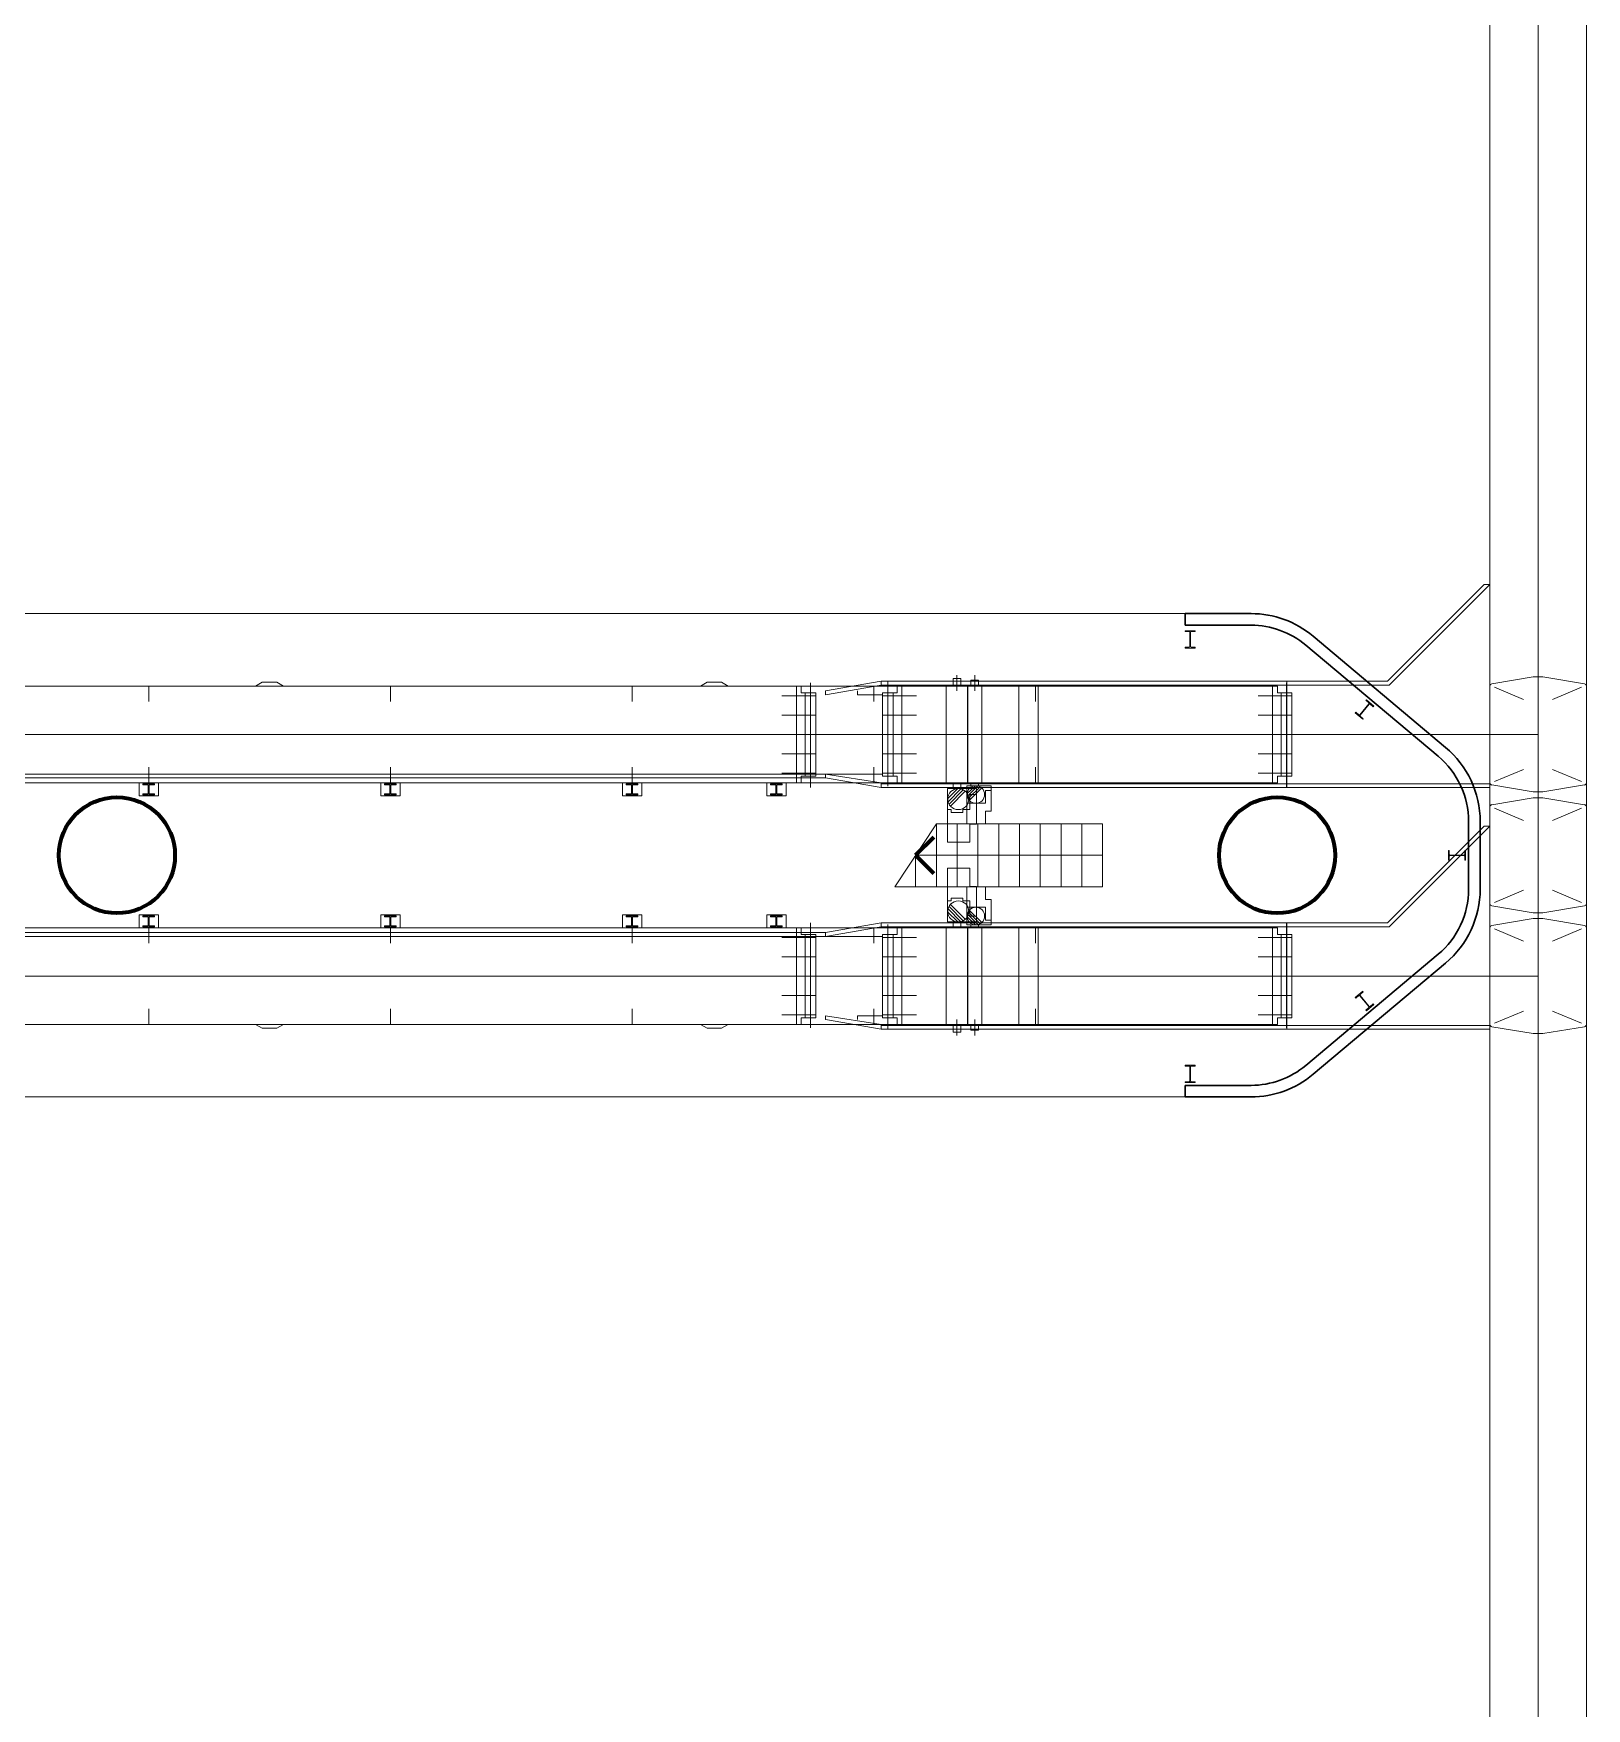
# Model space of a CAD drawing. Header units: metres. Extents: x 1807 to 3745, y 842 to 1968.
# Drawn here: x 3461.14 to 3477.2, y 1371.17 to 1388.5 of the extents above; entities that cross this region are included whole.
import ezdxf

# ---------------------------------------------------------------- set-up
doc = ezdxf.new("R2010")
doc.units = ezdxf.units.M
doc.header["$MEASUREMENT"] = 0
doc.layers.add('Level 1', color=7, linetype='Continuous', lineweight=0)

msp = doc.modelspace()

# ---------------------------------------------------------------- linework, layer by layer
at = {"layer": 'Level 1', "color": 7, "linetype": 'Continuous', "lineweight": 0}
for p, q in [((3476.2, 1267.909), (3476.2, 1392.8)), ((3477.2, 1267.909), (3477.2, 1392.8)), ((3475.143, 1381.8), (3476.143, 1382.8)), ((3475.16, 1381.76), (3476.2, 1382.8)), ((3476.143, 1382.8), (3476.2, 1382.8)), ((3448.37, 1382.5), (3473.73, 1382.5)), ((3474.373, 1382.266), (3475.743, 1381.116)), ((3476.65, 1381.845), (3476.221, 1381.773)), ((3476.75, 1381.845), (3476.65, 1381.845)), ((3476.75, 1381.845), (3477.179, 1381.773)), ((3473.953, 1381.75), (3448.147, 1381.75)), ((3462.328, 1381.75), (3462.328, 1381.59)), ((3463.503, 1381.79), (3463.434, 1381.75)), ((3463.503, 1381.79), (3463.653, 1381.79)), ((3463.723, 1381.75), (3463.653, 1381.79)), ((3464.828, 1381.75), (3464.828, 1381.59)), ((3467.328, 1381.75), (3467.328, 1381.59)), ((3468.103, 1381.79), (3468.034, 1381.75)), ((3468.103, 1381.79), (3468.253, 1381.79)), ((3468.323, 1381.75), (3468.253, 1381.79)), ((3469.078, 1381.75), (3469.028, 1381.75)), ((3469.078, 1381.68), (3469.078, 1381.75)), ((3469.228, 1381.68), (3469.078, 1381.68)), ((3469.228, 1380.82), (3469.228, 1381.68)), ((3469.328, 1381.7), (3469.903, 1381.8)), ((3469.903, 1381.76), (3469.328, 1381.66)), ((3469.328, 1381.66), (3469.328, 1381.7)), ((3469.659, 1381.7), (3469.659, 1381.66)), ((3469.918, 1381.66), (3469.659, 1381.66)), ((3469.828, 1381.75), (3469.828, 1381.59)), ((3474.1, 1381.8), (3469.903, 1381.8)), ((3469.903, 1381.76), (3469.903, 1381.8)), ((3474.1, 1381.76), (3469.903, 1381.76)), ((3469.919, 1381.68), (3469.919, 1380.82)), ((3469.919, 1381.68), (3470.069, 1381.68)), ((3470.068, 1381.75), (3470.118, 1381.75)), ((3470.069, 1381.68), (3470.069, 1381.75)), ((3470.788, 1381.76), (3470.588, 1381.76)), ((3470.648, 1381.83), (3470.648, 1381.76)), ((3470.728, 1381.83), (3470.648, 1381.83)), ((3470.728, 1381.83), (3470.728, 1381.76)), ((3470.947, 1381.76), (3470.797, 1381.76)), ((3470.912, 1381.81), (3470.832, 1381.81)), ((3470.832, 1381.81), (3470.832, 1381.76)), ((3470.912, 1381.81), (3470.912, 1381.76)), ((3471.5, 1381.59), (3471.5, 1381.75)), ((3474.003, 1381.75), (3473.953, 1381.75)), ((3474.003, 1381.68), (3474.003, 1381.75)), ((3474.153, 1381.68), (3474.003, 1381.68)), ((3474.1, 1381.8), (3474.82, 1381.8)), ((3474.1, 1380.7), (3474.1, 1381.8)), ((3474.1, 1381.76), (3474.82, 1381.76)), ((3474.153, 1380.82), (3474.153, 1381.68)), ((3474.82, 1381.8), (3475.143, 1381.8)), ((3474.82, 1381.76), (3475.16, 1381.76)), ((3476.2, 1381.749), (3476.2, 1380.751)), ((3476.25, 1381.738), (3476.55, 1381.611)), ((3477.15, 1381.738), (3476.85, 1381.611)), ((3477.2, 1381.749), (3477.2, 1380.751)), ((3477.2, 1381.749), (3477.2, 1380.751)), ((3469.228, 1381.65), (3468.878, 1381.65)), ((3469.919, 1381.65), (3470.269, 1381.65)), ((3474.153, 1381.65), (3473.803, 1381.65)), ((3469.228, 1381.45), (3468.878, 1381.45)), ((3469.919, 1381.45), (3470.269, 1381.45)), ((3474.153, 1381.45), (3473.803, 1381.45)), ((3469.228, 1381.25), (3468.878, 1381.25)), ((3469.919, 1381.25), (3470.269, 1381.25)), ((3474.153, 1381.25), (3473.803, 1381.25)), ((3474.821, 1381.251), (3474.819, 1381.249)), ((3474.821, 1381.249), (3474.819, 1381.251)), ((3476.701, 1381.251), (3476.699, 1381.249)), ((3476.701, 1381.249), (3476.699, 1381.251)), ((3476.699, 1381.251), (3476.701, 1381.249)), ((3476.701, 1381.251), (3476.699, 1381.249)), ((3469.228, 1381.05), (3468.878, 1381.05)), ((3469.919, 1381.05), (3470.269, 1381.05)), ((3474.153, 1381.05), (3473.803, 1381.05)), ((3469.918, 1380.84), (3450.328, 1380.84)), ((3469.328, 1380.8), (3450.328, 1380.8)), ((3462.328, 1380.91), (3462.328, 1380.75)), ((3464.828, 1380.91), (3464.828, 1380.75)), ((3467.328, 1380.91), (3467.328, 1380.75)), ((3469.228, 1380.85), (3468.878, 1380.85)), ((3469.228, 1380.82), (3469.078, 1380.82)), ((3469.078, 1380.82), (3469.078, 1380.75)), ((3469.328, 1380.8), (3469.328, 1380.84)), ((3469.328, 1380.84), (3469.903, 1380.75)), ((3469.903, 1380.7), (3469.328, 1380.8)), ((3469.828, 1380.91), (3469.828, 1380.75)), ((3469.919, 1380.85), (3470.269, 1380.85)), ((3469.919, 1380.82), (3470.069, 1380.82)), ((3470.069, 1380.82), (3470.069, 1380.75)), ((3471.5, 1380.75), (3471.5, 1380.91)), ((3474.153, 1380.85), (3473.803, 1380.85)), ((3474.153, 1380.82), (3474.003, 1380.82)), ((3474.003, 1380.82), (3474.003, 1380.75)), ((3476.25, 1380.762), (3476.55, 1380.889)), ((3477.15, 1380.762), (3476.85, 1380.889)), ((3473.953, 1380.75), (3449.589, 1380.75)), ((3462.228, 1380.616), (3462.228, 1380.75)), ((3462.228, 1380.75), (3462.428, 1380.75)), ((3462.268, 1380.74), (3462.388, 1380.74)), ((3462.268, 1380.74), (3462.268, 1380.73)), ((3462.268, 1380.73), (3462.323, 1380.73)), ((3462.268, 1380.636), (3462.268, 1380.626)), ((3462.268, 1380.636), (3462.323, 1380.636)), ((3462.268, 1380.626), (3462.388, 1380.626)), ((3462.288, 1380.75), (3462.288, 1380.74)), ((3462.323, 1380.73), (3462.323, 1380.636)), ((3462.333, 1380.73), (3462.388, 1380.73)), ((3462.333, 1380.73), (3462.333, 1380.636)), ((3462.333, 1380.636), (3462.388, 1380.636)), ((3462.368, 1380.75), (3462.368, 1380.74)), ((3462.388, 1380.74), (3462.388, 1380.73)), ((3462.388, 1380.636), (3462.388, 1380.626)), ((3462.428, 1380.616), (3462.428, 1380.75)), ((3464.728, 1380.616), (3464.728, 1380.75)), ((3464.728, 1380.75), (3464.928, 1380.75)), ((3464.768, 1380.74), (3464.888, 1380.74)), ((3464.768, 1380.74), (3464.768, 1380.73)), ((3464.768, 1380.73), (3464.823, 1380.73)), ((3464.768, 1380.636), (3464.768, 1380.626)), ((3464.768, 1380.636), (3464.823, 1380.636)), ((3464.768, 1380.626), (3464.888, 1380.626)), ((3464.788, 1380.75), (3464.788, 1380.74)), ((3464.823, 1380.73), (3464.823, 1380.636)), ((3464.833, 1380.73), (3464.888, 1380.73)), ((3464.833, 1380.73), (3464.833, 1380.636)), ((3464.833, 1380.636), (3464.888, 1380.636)), ((3464.868, 1380.75), (3464.868, 1380.74)), ((3464.888, 1380.74), (3464.888, 1380.73)), ((3464.888, 1380.636), (3464.888, 1380.626)), ((3464.928, 1380.616), (3464.928, 1380.75)), ((3467.228, 1380.616), (3467.228, 1380.75)), ((3467.228, 1380.75), (3467.428, 1380.75)), ((3467.268, 1380.74), (3467.388, 1380.74)), ((3467.268, 1380.74), (3467.268, 1380.73)), ((3467.268, 1380.73), (3467.323, 1380.73)), ((3467.268, 1380.636), (3467.268, 1380.626)), ((3467.268, 1380.636), (3467.323, 1380.636)), ((3467.268, 1380.626), (3467.388, 1380.626)), ((3467.288, 1380.75), (3467.288, 1380.74)), ((3467.323, 1380.73), (3467.323, 1380.636)), ((3467.333, 1380.73), (3467.388, 1380.73)), ((3467.333, 1380.73), (3467.333, 1380.636)), ((3467.333, 1380.636), (3467.388, 1380.636)), ((3467.368, 1380.75), (3467.368, 1380.74)), ((3467.388, 1380.74), (3467.388, 1380.73)), ((3467.388, 1380.636), (3467.388, 1380.626)), ((3467.428, 1380.616), (3467.428, 1380.75)), ((3468.72, 1380.616), (3468.72, 1380.75)), ((3468.72, 1380.75), (3468.92, 1380.75)), ((3468.76, 1380.74), (3468.88, 1380.74)), ((3468.76, 1380.74), (3468.76, 1380.73)), ((3468.76, 1380.73), (3468.815, 1380.73)), ((3468.76, 1380.636), (3468.76, 1380.626)), ((3468.76, 1380.636), (3468.815, 1380.636)), ((3468.76, 1380.626), (3468.88, 1380.626)), ((3468.78, 1380.75), (3468.78, 1380.74)), ((3468.815, 1380.73), (3468.815, 1380.636)), ((3468.825, 1380.73), (3468.88, 1380.73)), ((3468.825, 1380.73), (3468.825, 1380.636)), ((3468.825, 1380.636), (3468.88, 1380.636)), ((3468.86, 1380.75), (3468.86, 1380.74)), ((3468.88, 1380.74), (3468.88, 1380.73)), ((3468.88, 1380.636), (3468.88, 1380.626)), ((3468.92, 1380.616), (3468.92, 1380.75)), ((3469.078, 1380.75), (3469.028, 1380.75)), ((3469.903, 1380.7), (3469.903, 1380.75)), ((3474.1, 1380.74), (3469.903, 1380.74)), ((3474.1, 1380.7), (3469.903, 1380.7)), ((3470.068, 1380.75), (3470.118, 1380.75)), ((3470.788, 1380.74), (3470.588, 1380.74)), ((3470.592, 1380.69), (3470.592, 1380.472)), ((3470.592, 1380.69), (3470.892, 1380.69)), ((3470.593, 1380.587), (3470.696, 1380.69)), ((3470.596, 1380.554), (3470.728, 1380.687)), ((3470.606, 1380.529), (3470.754, 1380.677)), ((3470.62, 1380.508), (3470.774, 1380.663)), ((3470.648, 1380.74), (3470.648, 1380.69)), ((3470.728, 1380.74), (3470.728, 1380.69)), ((3470.792, 1380.72), (3470.792, 1380.538)), ((3470.792, 1380.72), (3471.042, 1380.72)), ((3470.792, 1380.634), (3470.879, 1380.72)), ((3470.795, 1380.607), (3470.905, 1380.717)), ((3470.947, 1380.74), (3470.797, 1380.74)), ((3470.803, 1380.586), (3470.927, 1380.709)), ((3470.815, 1380.568), (3470.944, 1380.697)), ((3470.82, 1380.63), (3470.892, 1380.63)), ((3470.82, 1380.63), (3470.82, 1380.472)), ((3470.832, 1380.74), (3470.832, 1380.72)), ((3470.892, 1380.69), (3470.892, 1380.63)), ((3470.912, 1380.74), (3470.912, 1380.72)), ((3470.982, 1380.67), (3471.042, 1380.67)), ((3470.982, 1380.67), (3470.982, 1380.538)), ((3471.042, 1380.72), (3471.042, 1380.67)), ((3474.003, 1380.75), (3473.953, 1380.75)), ((3474.1, 1380.74), (3474.82, 1380.74)), ((3474.1, 1380.7), (3474.82, 1380.7)), ((3474.82, 1380.74), (3476.2, 1380.74)), ((3474.82, 1380.7), (3476.2, 1380.7)), ((3476.65, 1380.655), (3476.221, 1380.727)), ((3476.75, 1380.655), (3476.65, 1380.655)), ((3476.699, 1380.626), (3476.701, 1380.624)), ((3476.701, 1380.626), (3476.699, 1380.624)), ((3476.75, 1380.655), (3477.179, 1380.727)), ((3462.228, 1380.616), (3462.428, 1380.616)), ((3464.728, 1380.616), (3464.928, 1380.616)), ((3467.228, 1380.616), (3467.428, 1380.616)), ((3468.72, 1380.616), (3468.92, 1380.616)), ((3470.592, 1380.472), (3470.628, 1380.472)), ((3470.628, 1380.472), (3470.628, 1380.442)), ((3470.748, 1380.472), (3470.748, 1380.442)), ((3470.748, 1380.472), (3470.82, 1380.472)), ((3470.792, 1380.538), (3470.982, 1380.538)), ((3476.2, 1380.499), (3476.2, 1379.501)), ((3476.65, 1380.595), (3476.221, 1380.523)), ((3476.25, 1380.488), (3476.55, 1380.361)), ((3476.75, 1380.595), (3476.65, 1380.595)), ((3476.75, 1380.595), (3477.179, 1380.523)), ((3477.15, 1380.488), (3476.85, 1380.361)), ((3477.2, 1380.499), (3477.2, 1379.501)), ((3477.2, 1380.499), (3477.2, 1379.501)), ((3470.628, 1380.442), (3470.749, 1380.442)), ((3475.143, 1379.3), (3476.143, 1380.3)), ((3475.16, 1379.26), (3476.2, 1380.3)), ((3476.1, 1380.35), (3476.1, 1379.65)), ((3476.143, 1380.3), (3476.2, 1380.3)), ((3470.26, 1380), (3472.195, 1380)), ((3476.699, 1380.001), (3476.701, 1379.999)), ((3476.701, 1380.001), (3476.699, 1379.999)), ((3476.25, 1379.512), (3476.55, 1379.639)), ((3477.15, 1379.512), (3476.85, 1379.639)), ((3470.592, 1379.528), (3470.628, 1379.528)), ((3470.592, 1379.31), (3470.592, 1379.528)), ((3470.593, 1379.413), (3470.696, 1379.31)), ((3470.596, 1379.446), (3470.728, 1379.313)), ((3470.606, 1379.471), (3470.754, 1379.323)), ((3470.62, 1379.492), (3470.774, 1379.338)), ((3470.628, 1379.558), (3470.749, 1379.558)), ((3470.628, 1379.528), (3470.628, 1379.558)), ((3470.748, 1379.528), (3470.748, 1379.558)), ((3470.748, 1379.528), (3470.82, 1379.528)), ((3470.792, 1379.462), (3470.982, 1379.462)), ((3470.792, 1379.28), (3470.792, 1379.462)), ((3470.803, 1379.414), (3470.927, 1379.291)), ((3470.815, 1379.432), (3470.944, 1379.303)), ((3470.82, 1379.37), (3470.82, 1379.528)), ((3470.982, 1379.33), (3470.982, 1379.462)), ((3476.65, 1379.405), (3476.221, 1379.477)), ((3476.75, 1379.405), (3477.179, 1379.477)), ((3473.953, 1379.25), (3448.147, 1379.25)), ((3462.228, 1379.384), (3462.228, 1379.25)), ((3462.228, 1379.384), (3462.428, 1379.384)), ((3462.228, 1379.25), (3462.428, 1379.25)), ((3462.268, 1379.374), (3462.388, 1379.374)), ((3462.268, 1379.364), (3462.268, 1379.374)), ((3462.268, 1379.364), (3462.323, 1379.364)), ((3462.268, 1379.27), (3462.323, 1379.27)), ((3462.268, 1379.26), (3462.268, 1379.27)), ((3462.268, 1379.26), (3462.388, 1379.26)), ((3462.288, 1379.25), (3462.288, 1379.26)), ((3462.323, 1379.27), (3462.323, 1379.364)), ((3462.328, 1379.09), (3462.328, 1379.25)), ((3462.333, 1379.364), (3462.388, 1379.364)), ((3462.333, 1379.27), (3462.333, 1379.364)), ((3462.333, 1379.27), (3462.388, 1379.27)), ((3462.368, 1379.25), (3462.368, 1379.26)), ((3462.388, 1379.364), (3462.388, 1379.374)), ((3462.388, 1379.26), (3462.388, 1379.27)), ((3462.428, 1379.384), (3462.428, 1379.25)), ((3464.728, 1379.384), (3464.728, 1379.25)), ((3464.728, 1379.384), (3464.928, 1379.384)), ((3464.728, 1379.25), (3464.928, 1379.25)), ((3464.768, 1379.374), (3464.888, 1379.374)), ((3464.768, 1379.364), (3464.768, 1379.374)), ((3464.768, 1379.364), (3464.823, 1379.364)), ((3464.768, 1379.27), (3464.823, 1379.27)), ((3464.768, 1379.26), (3464.768, 1379.27)), ((3464.768, 1379.26), (3464.888, 1379.26)), ((3464.788, 1379.25), (3464.788, 1379.26)), ((3464.823, 1379.27), (3464.823, 1379.364)), ((3464.828, 1379.09), (3464.828, 1379.25)), ((3464.833, 1379.364), (3464.888, 1379.364)), ((3464.833, 1379.27), (3464.833, 1379.364)), ((3464.833, 1379.27), (3464.888, 1379.27)), ((3464.868, 1379.25), (3464.868, 1379.26)), ((3464.888, 1379.364), (3464.888, 1379.374)), ((3464.888, 1379.26), (3464.888, 1379.27)), ((3464.928, 1379.384), (3464.928, 1379.25)), ((3467.228, 1379.384), (3467.228, 1379.25)), ((3467.228, 1379.384), (3467.428, 1379.384)), ((3467.228, 1379.25), (3467.428, 1379.25)), ((3467.268, 1379.374), (3467.388, 1379.374)), ((3467.268, 1379.364), (3467.268, 1379.374)), ((3467.268, 1379.364), (3467.323, 1379.364)), ((3467.268, 1379.27), (3467.323, 1379.27)), ((3467.268, 1379.26), (3467.268, 1379.27)), ((3467.268, 1379.26), (3467.388, 1379.26)), ((3467.288, 1379.25), (3467.288, 1379.26)), ((3467.323, 1379.27), (3467.323, 1379.364)), ((3467.328, 1379.09), (3467.328, 1379.25)), ((3467.333, 1379.364), (3467.388, 1379.364)), ((3467.333, 1379.27), (3467.333, 1379.364)), ((3467.333, 1379.27), (3467.388, 1379.27)), ((3467.368, 1379.25), (3467.368, 1379.26)), ((3467.388, 1379.364), (3467.388, 1379.374)), ((3467.388, 1379.26), (3467.388, 1379.27)), ((3467.428, 1379.384), (3467.428, 1379.25)), ((3468.72, 1379.384), (3468.72, 1379.25)), ((3468.72, 1379.384), (3468.92, 1379.384)), ((3468.72, 1379.25), (3468.92, 1379.25)), ((3468.76, 1379.374), (3468.88, 1379.374)), ((3468.76, 1379.364), (3468.76, 1379.374)), ((3468.76, 1379.364), (3468.815, 1379.364)), ((3468.76, 1379.27), (3468.815, 1379.27)), ((3468.76, 1379.26), (3468.76, 1379.27)), ((3468.76, 1379.26), (3468.88, 1379.26)), ((3468.78, 1379.25), (3468.78, 1379.26)), ((3468.815, 1379.27), (3468.815, 1379.364)), ((3468.825, 1379.364), (3468.88, 1379.364)), ((3468.825, 1379.27), (3468.825, 1379.364)), ((3468.825, 1379.27), (3468.88, 1379.27)), ((3468.86, 1379.25), (3468.86, 1379.26)), ((3468.88, 1379.364), (3468.88, 1379.374)), ((3468.88, 1379.26), (3468.88, 1379.27)), ((3468.92, 1379.384), (3468.92, 1379.25)), ((3469.078, 1379.25), (3469.028, 1379.25)), ((3469.078, 1379.18), (3469.078, 1379.25)), ((3469.328, 1379.2), (3469.903, 1379.3)), ((3469.903, 1379.26), (3469.328, 1379.16)), ((3469.828, 1379.09), (3469.828, 1379.25)), ((3474.1, 1379.3), (3469.903, 1379.3)), ((3469.903, 1379.26), (3469.903, 1379.3)), ((3474.1, 1379.26), (3469.903, 1379.26)), ((3470.068, 1379.25), (3470.118, 1379.25)), ((3470.069, 1379.18), (3470.069, 1379.25)), ((3470.788, 1379.26), (3470.588, 1379.26)), ((3470.592, 1379.31), (3470.892, 1379.31)), ((3470.648, 1379.26), (3470.648, 1379.31)), ((3470.728, 1379.26), (3470.728, 1379.31)), ((3470.792, 1379.367), (3470.879, 1379.28)), ((3470.792, 1379.28), (3471.042, 1379.28)), ((3470.795, 1379.393), (3470.905, 1379.283)), ((3470.947, 1379.26), (3470.797, 1379.26)), ((3470.82, 1379.37), (3470.892, 1379.37)), ((3470.832, 1379.26), (3470.832, 1379.28)), ((3470.892, 1379.31), (3470.892, 1379.37)), ((3470.912, 1379.26), (3470.912, 1379.28)), ((3470.982, 1379.33), (3471.042, 1379.33)), ((3471.042, 1379.28), (3471.042, 1379.33)), ((3471.5, 1379.09), (3471.5, 1379.25)), ((3474.003, 1379.25), (3473.953, 1379.25)), ((3474.003, 1379.18), (3474.003, 1379.25)), ((3474.1, 1379.3), (3474.82, 1379.3)), ((3474.1, 1378.2), (3474.1, 1379.3)), ((3474.1, 1379.26), (3474.82, 1379.26)), ((3474.82, 1379.3), (3475.143, 1379.3)), ((3474.82, 1379.26), (3475.16, 1379.26)), ((3476.2, 1379.249), (3476.2, 1378.251)), ((3476.65, 1379.345), (3476.221, 1379.273)), ((3476.25, 1379.238), (3476.55, 1379.111)), ((3476.75, 1379.405), (3476.65, 1379.405)), ((3476.75, 1379.345), (3476.65, 1379.345)), ((3476.699, 1379.376), (3476.701, 1379.374)), ((3476.701, 1379.376), (3476.699, 1379.374)), ((3476.75, 1379.345), (3477.179, 1379.273)), ((3477.15, 1379.238), (3476.85, 1379.111)), ((3477.2, 1379.249), (3477.2, 1378.251)), ((3477.2, 1379.249), (3477.2, 1378.251)), ((3469.328, 1379.2), (3450.328, 1379.2)), ((3469.918, 1379.16), (3450.328, 1379.16)), ((3469.228, 1379.15), (3468.878, 1379.15)), ((3469.228, 1379.18), (3469.078, 1379.18)), ((3469.228, 1379.18), (3469.228, 1378.32)), ((3469.328, 1379.16), (3469.328, 1379.2)), ((3469.919, 1378.32), (3469.919, 1379.18)), ((3469.919, 1379.18), (3470.069, 1379.18)), ((3469.919, 1379.15), (3470.269, 1379.15)), ((3474.153, 1379.15), (3473.803, 1379.15)), ((3474.153, 1379.18), (3474.003, 1379.18)), ((3474.153, 1379.18), (3474.153, 1378.32)), ((3469.228, 1378.95), (3468.878, 1378.95)), ((3469.919, 1378.95), (3470.269, 1378.95)), ((3474.153, 1378.95), (3473.803, 1378.95)), ((3469.228, 1378.75), (3468.878, 1378.75)), ((3469.919, 1378.75), (3470.269, 1378.75)), ((3474.153, 1378.75), (3473.803, 1378.75)), ((3475.743, 1378.884), (3474.373, 1377.734)), ((3474.821, 1378.751), (3474.819, 1378.749)), ((3474.821, 1378.749), (3474.819, 1378.751)), ((3476.701, 1378.751), (3476.699, 1378.749)), ((3476.701, 1378.749), (3476.699, 1378.751)), ((3476.699, 1378.751), (3476.701, 1378.749)), ((3476.701, 1378.751), (3476.699, 1378.749)), ((3469.228, 1378.55), (3468.878, 1378.55)), ((3469.919, 1378.55), (3470.269, 1378.55)), ((3474.153, 1378.55), (3473.803, 1378.55)), ((3462.328, 1378.25), (3462.328, 1378.41)), ((3464.828, 1378.25), (3464.828, 1378.41)), ((3467.328, 1378.25), (3467.328, 1378.41)), ((3469.828, 1378.25), (3469.828, 1378.41)), ((3471.5, 1378.25), (3471.5, 1378.41)), ((3476.25, 1378.262), (3476.55, 1378.389)), ((3477.15, 1378.262), (3476.85, 1378.389)), ((3473.953, 1378.25), (3448.147, 1378.25)), ((3463.503, 1378.21), (3463.434, 1378.25)), ((3463.503, 1378.21), (3463.653, 1378.21)), ((3463.723, 1378.25), (3463.653, 1378.21)), ((3468.103, 1378.21), (3468.034, 1378.25)), ((3468.103, 1378.21), (3468.253, 1378.21)), ((3468.323, 1378.25), (3468.253, 1378.21)), ((3469.228, 1378.35), (3468.878, 1378.35)), ((3469.078, 1378.25), (3469.028, 1378.25)), ((3469.228, 1378.32), (3469.078, 1378.32)), ((3469.078, 1378.32), (3469.078, 1378.25)), ((3469.328, 1378.3), (3469.328, 1378.34)), ((3469.328, 1378.34), (3469.903, 1378.25)), ((3469.903, 1378.2), (3469.328, 1378.3)), ((3469.659, 1378.3), (3469.659, 1378.34)), ((3469.918, 1378.34), (3469.659, 1378.34)), ((3469.903, 1378.2), (3469.903, 1378.25)), ((3474.1, 1378.24), (3469.903, 1378.24)), ((3474.1, 1378.2), (3469.903, 1378.2)), ((3469.919, 1378.35), (3470.269, 1378.35)), ((3469.919, 1378.32), (3470.069, 1378.32)), ((3470.068, 1378.25), (3470.118, 1378.25)), ((3470.069, 1378.32), (3470.069, 1378.25)), ((3470.788, 1378.24), (3470.588, 1378.24)), ((3470.648, 1378.17), (3470.648, 1378.24)), ((3470.728, 1378.17), (3470.728, 1378.24)), ((3470.947, 1378.24), (3470.797, 1378.24)), ((3470.832, 1378.19), (3470.832, 1378.24)), ((3470.912, 1378.19), (3470.912, 1378.24)), ((3474.153, 1378.35), (3473.803, 1378.35)), ((3474.003, 1378.25), (3473.953, 1378.25)), ((3474.153, 1378.32), (3474.003, 1378.32)), ((3474.003, 1378.32), (3474.003, 1378.25)), ((3474.1, 1378.24), (3474.82, 1378.24)), ((3474.1, 1378.2), (3474.82, 1378.2)), ((3474.82, 1378.24), (3476.2, 1378.24)), ((3474.82, 1378.2), (3476.2, 1378.2)), ((3476.65, 1378.155), (3476.221, 1378.227)), ((3476.75, 1378.155), (3477.179, 1378.227)), ((3470.728, 1378.17), (3470.648, 1378.17)), ((3470.912, 1378.19), (3470.832, 1378.19)), ((3476.75, 1378.155), (3476.65, 1378.155)), ((3476.699, 1378.126), (3476.701, 1378.124)), ((3476.701, 1378.126), (3476.699, 1378.124)), ((3473.73, 1377.5), (3448.37, 1377.5))]:
    msp.add_line(p, q, dxfattribs=at)
at = {"layer": 'Level 1', "color": 7, "linetype": 'Continuous', "lineweight": 0, "ltscale": 4}
for p, q in [((3476.7, 1267.909), (3476.7, 1392.8)), ((3470.688, 1381.7), (3470.688, 1381.864)), ((3470.872, 1381.7), (3470.872, 1381.864)), ((3469.028, 1380.75), (3469.028, 1381.75)), ((3469.118, 1380.82), (3469.118, 1381.68)), ((3469.173, 1380.7), (3469.173, 1381.785)), ((3469.974, 1381.8), (3469.974, 1380.715)), ((3470.029, 1381.68), (3470.029, 1380.82)), ((3470.119, 1381.75), (3470.119, 1380.75)), ((3470.575, 1381.75), (3470.575, 1380.75)), ((3470.797, 1381.75), (3470.797, 1380.75)), ((3470.801, 1381.75), (3470.801, 1380.75)), ((3470.947, 1381.75), (3470.947, 1380.75)), ((3471.328, 1380.75), (3471.328, 1381.75)), ((3471.528, 1380.75), (3471.528, 1381.75)), ((3473.953, 1380.75), (3473.953, 1381.75)), ((3474.043, 1380.82), (3474.043, 1381.68)), ((3474.098, 1380.7), (3474.098, 1381.785)), ((3447.28, 1381.25), (3474.82, 1381.25)), ((3476.7, 1381.25), (3474.82, 1381.25)), ((3470.892, 1380.63), (3470.892, 1380.322)), ((3471.042, 1380.67), (3471.042, 1380.458)), ((3470.592, 1380.134), (3470.592, 1380.472)), ((3470.792, 1380.326), (3470.792, 1380.538)), ((3470.982, 1380.458), (3470.982, 1380.326)), ((3470.982, 1380.458), (3471.042, 1380.458)), ((3470.982, 1380.326), (3470.792, 1380.326)), ((3470.82, 1380.322), (3470.892, 1380.322)), ((3470.82, 1380.322), (3470.82, 1380.134)), ((3470.82, 1380.134), (3470.592, 1380.134)), ((3470.592, 1379.866), (3470.592, 1379.528)), ((3470.82, 1379.866), (3470.592, 1379.866)), ((3470.82, 1379.678), (3470.82, 1379.866)), ((3470.792, 1379.674), (3470.792, 1379.462)), ((3470.982, 1379.674), (3470.792, 1379.674)), ((3470.82, 1379.678), (3470.892, 1379.678)), ((3470.892, 1379.37), (3470.892, 1379.678)), ((3470.982, 1379.542), (3470.982, 1379.674)), ((3470.982, 1379.542), (3471.042, 1379.542)), ((3471.042, 1379.33), (3471.042, 1379.542)), ((3469.028, 1379.25), (3469.028, 1378.25)), ((3469.173, 1379.3), (3469.173, 1378.215)), ((3469.974, 1378.2), (3469.974, 1379.285)), ((3470.119, 1378.25), (3470.119, 1379.25)), ((3470.575, 1378.25), (3470.575, 1379.25)), ((3470.797, 1378.25), (3470.797, 1379.25)), ((3470.801, 1378.25), (3470.801, 1379.25)), ((3470.947, 1378.25), (3470.947, 1379.25)), ((3471.328, 1378.25), (3471.328, 1379.25)), ((3471.528, 1378.25), (3471.528, 1379.25)), ((3473.953, 1379.25), (3473.953, 1378.25)), ((3474.098, 1379.3), (3474.098, 1378.215)), ((3469.118, 1379.18), (3469.118, 1378.32)), ((3470.029, 1378.32), (3470.029, 1379.18)), ((3474.043, 1379.18), (3474.043, 1378.32)), ((3447.28, 1378.75), (3474.82, 1378.75)), ((3476.7, 1378.75), (3474.82, 1378.75)), ((3470.688, 1378.3), (3470.688, 1378.136)), ((3470.872, 1378.3), (3470.872, 1378.136))]:
    msp.add_line(p, q, dxfattribs=at)
at = {"layer": 'Level 1', "color": 7, "linetype": 'Continuous', "lineweight": 30}
for p, q in [((3473.05, 1382.38), (3473.05, 1382.5)), ((3473.05, 1382.5), (3473.73, 1382.5)), ((3473.73, 1382.38), (3473.05, 1382.38)), ((3474.373, 1382.266), (3475.743, 1381.116)), ((3475.666, 1381.024), (3474.296, 1382.174)), ((3475.98, 1379.65), (3475.98, 1380.35)), ((3476.1, 1380.35), (3476.1, 1379.65)), ((3474.296, 1377.826), (3475.666, 1378.976)), ((3475.743, 1378.884), (3474.373, 1377.734)), ((3473.05, 1377.62), (3473.73, 1377.62)), ((3473.05, 1377.5), (3473.05, 1377.62)), ((3473.73, 1377.5), (3473.05, 1377.5))]:
    msp.add_line(p, q, dxfattribs=at)
at = {"layer": 'Level 1', "color": 7, "linetype": 'Continuous', "lineweight": 13}
for p, q in [((3473.151, 1382.322), (3473.05, 1382.322)), ((3473.05, 1382.322), (3473.05, 1382.314)), ((3473.05, 1382.314), (3473.091, 1382.314)), ((3473.098, 1382.307), (3473.098, 1382.16)), ((3473.103, 1382.16), (3473.103, 1382.307)), ((3473.111, 1382.314), (3473.151, 1382.314)), ((3473.151, 1382.314), (3473.151, 1382.322)), ((3473.091, 1382.152), (3473.05, 1382.152)), ((3473.05, 1382.152), (3473.05, 1382.144)), ((3473.05, 1382.144), (3473.151, 1382.144)), ((3473.151, 1382.152), (3473.111, 1382.152)), ((3473.151, 1382.144), (3473.151, 1382.152)), ((3474.855, 1381.453), (3474.95, 1381.566)), ((3474.953, 1381.563), (3474.859, 1381.45)), ((3474.917, 1381.603), (3474.923, 1381.609)), ((3474.949, 1381.576), (3474.917, 1381.603)), ((3474.923, 1381.609), (3475, 1381.543)), ((3474.995, 1381.537), (3474.964, 1381.564)), ((3475, 1381.543), (3474.995, 1381.537)), ((3474.808, 1381.472), (3474.813, 1381.479)), ((3474.886, 1381.407), (3474.808, 1381.472)), ((3474.813, 1381.479), (3474.845, 1381.452)), ((3474.86, 1381.439), (3474.891, 1381.413)), ((3474.891, 1381.413), (3474.886, 1381.407)), ((3470.475, 1380.325), (3470.045, 1379.675)), ((3470.475, 1380.325), (3470.475, 1379.675)), ((3470.475, 1380.325), (3472.195, 1380.325)), ((3470.69, 1380.325), (3470.69, 1379.675)), ((3470.905, 1380.325), (3470.905, 1379.675)), ((3471.12, 1380.325), (3471.12, 1379.675)), ((3471.335, 1380.325), (3471.335, 1379.675)), ((3471.55, 1380.325), (3471.55, 1379.675)), ((3471.765, 1380.325), (3471.765, 1379.675)), ((3471.98, 1380.325), (3471.98, 1379.675)), ((3472.195, 1380.325), (3472.195, 1379.675)), ((3470.26, 1379.675), (3470.26, 1380)), ((3475.78, 1380.051), (3475.772, 1380.051)), ((3475.772, 1380.051), (3475.772, 1379.949)), ((3475.772, 1379.949), (3475.78, 1379.949)), ((3475.78, 1380.01), (3475.78, 1380.051)), ((3475.78, 1379.949), (3475.78, 1379.99)), ((3475.934, 1380.002), (3475.788, 1380.002)), ((3475.788, 1379.998), (3475.934, 1379.998)), ((3475.95, 1380.051), (3475.942, 1380.051)), ((3475.942, 1380.051), (3475.942, 1380.01)), ((3475.942, 1379.99), (3475.942, 1379.949)), ((3475.942, 1379.949), (3475.95, 1379.949)), ((3475.95, 1379.949), (3475.95, 1380.051)), ((3470.045, 1379.675), (3472.195, 1379.675)), ((3474.886, 1378.593), (3474.808, 1378.528)), ((3474.813, 1378.521), (3474.845, 1378.548)), ((3474.855, 1378.547), (3474.95, 1378.434)), ((3474.953, 1378.437), (3474.859, 1378.55)), ((3474.86, 1378.561), (3474.891, 1378.587)), ((3474.891, 1378.587), (3474.886, 1378.593)), ((3474.808, 1378.528), (3474.813, 1378.521)), ((3474.949, 1378.424), (3474.917, 1378.397)), ((3474.917, 1378.397), (3474.923, 1378.391)), ((3474.923, 1378.391), (3475, 1378.457)), ((3474.995, 1378.463), (3474.964, 1378.436)), ((3475, 1378.457), (3474.995, 1378.463)), ((3473.151, 1377.828), (3473.05, 1377.828)), ((3473.05, 1377.828), (3473.05, 1377.82)), ((3473.05, 1377.82), (3473.091, 1377.82)), ((3473.098, 1377.812), (3473.098, 1377.666)), ((3473.103, 1377.666), (3473.103, 1377.812)), ((3473.11, 1377.82), (3473.151, 1377.82)), ((3473.151, 1377.82), (3473.151, 1377.828)), ((3473.091, 1377.658), (3473.05, 1377.658)), ((3473.05, 1377.658), (3473.05, 1377.65)), ((3473.05, 1377.65), (3473.151, 1377.65)), ((3473.151, 1377.658), (3473.11, 1377.658)), ((3473.151, 1377.65), (3473.151, 1377.658))]:
    msp.add_line(p, q, dxfattribs=at)
at = {"layer": 'Level 1', "color": 7, "linetype": 'Continuous', "lineweight": 70}
for p, q in [((3470.449, 1380.189), (3470.26, 1380)), ((3470.26, 1380), (3470.449, 1379.811))]:
    msp.add_line(p, q, dxfattribs=at)
at = {"layer": 'Level 1', "color": 7, "linetype": 'Continuous', "lineweight": 0}
for centre, radius in [((3470.702, 1380.581), 0.109), ((3470.883, 1380.629), 0.091), ((3470.702, 1379.419), 0.109), ((3470.883, 1379.371), 0.091)]:
    msp.add_circle(centre, radius, dxfattribs=at)
at = {"layer": 'Level 1', "color": 7, "linetype": 'Continuous', "lineweight": 70}
for centre in [(3462, 1380), (3474, 1380)]:
    msp.add_circle(centre, 0.6, dxfattribs=at)
at = {"layer": 'Level 1', "color": 7, "linetype": 'Continuous', "lineweight": 0}
for centre, radius, start, end in [((3473.73, 1381.5), 1, 49.9899, 90), ((3476.225, 1381.749), 0.025, 99.4624, 180), ((3477.175, 1381.749), 0.025, 360, 80.5376), ((3475.1, 1380.35), 1, 0, 49.9895), ((3476.225, 1380.751), 0.025, 180, 260.5378), ((3477.175, 1380.751), 0.025, 279.4622, 360), ((3476.225, 1380.499), 0.025, 99.4624, 180), ((3477.175, 1380.499), 0.025, 360, 80.5376), ((3475.1, 1379.65), 1, 310.0101, 0), ((3476.225, 1379.501), 0.025, 180, 260.5378), ((3477.175, 1379.501), 0.025, 279.4622, 360), ((3476.225, 1379.249), 0.025, 99.4624, 180), ((3477.175, 1379.249), 0.025, 360, 80.5376), ((3476.225, 1378.251), 0.025, 180, 260.5378), ((3477.175, 1378.251), 0.025, 279.4622, 360), ((3473.73, 1378.5), 1, 270, 310.0105)]:
    msp.add_arc(centre, radius, start, end, dxfattribs=at)
at = {"layer": 'Level 1', "color": 7, "linetype": 'Continuous', "lineweight": 30}
for centre, radius, start, end in [((3473.73, 1381.5), 1, 49.9904, 89.9997), ((3473.73, 1381.5), 0.88, 49.9904, 89.9997), ((3475.1, 1380.35), 0.88, 0.0008, 49.9895), ((3475.1, 1380.35), 1, 0.0008, 49.9895), ((3475.1, 1379.65), 0.88, 310.0099, 0.0011), ((3475.1, 1379.65), 1, 310.0099, 0.0011), ((3473.73, 1378.5), 0.88, 270.0009, 310.0096), ((3473.73, 1378.5), 1, 270.0009, 310.0096)]:
    msp.add_arc(centre, radius, start, end, dxfattribs=at)
at = {"layer": 'Level 1', "color": 7, "linetype": 'Continuous', "lineweight": 13}
for centre, start, end in [((3473.091, 1382.307), 0, 90), ((3473.111, 1382.307), 90, 180), ((3473.091, 1382.16), 270, 0), ((3473.111, 1382.16), 180, 270), ((3474.944, 1381.571), 320, 50), ((3474.959, 1381.558), 50, 140), ((3474.85, 1381.458), 230, 320), ((3474.865, 1381.445), 140, 230), ((3475.788, 1380.01), 180, 270), ((3475.788, 1379.99), 90, 180), ((3475.934, 1380.01), 270, 0), ((3475.934, 1379.99), 0, 90), ((3474.85, 1378.542), 40, 130), ((3474.865, 1378.555), 130, 220), ((3474.944, 1378.429), 310, 40), ((3474.959, 1378.442), 220, 310), ((3473.091, 1377.812), 0, 90), ((3473.11, 1377.812), 90, 180), ((3473.091, 1377.666), 270, 0), ((3473.11, 1377.666), 180, 270)]:
    msp.add_arc(centre, 0.0076, start, end, dxfattribs=at)

doc.saveas('drawing.dxf')
